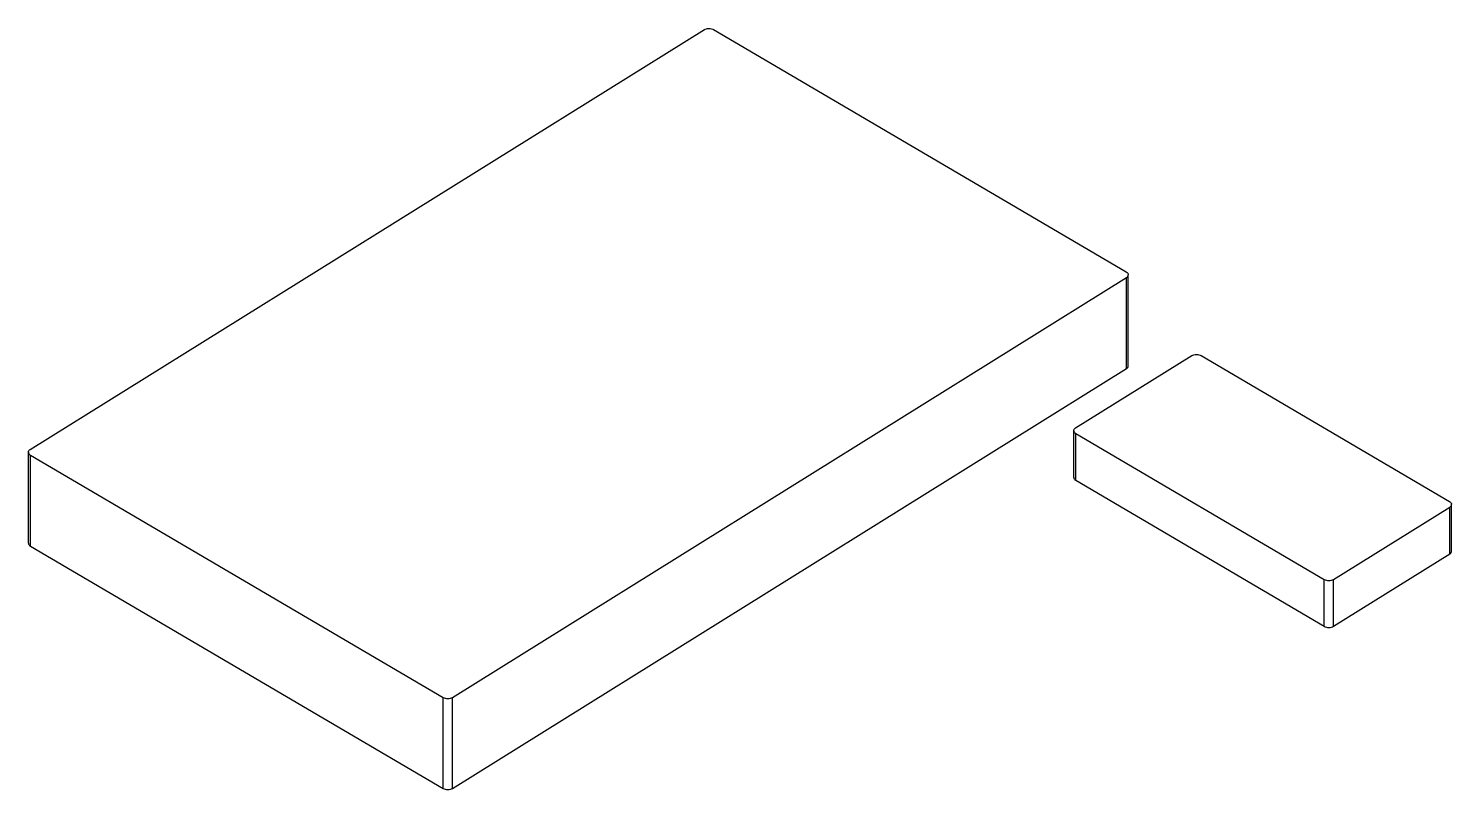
# Model space of a CAD drawing. Header units: millimetres. Extents: x -40.2 to 46.9, y 8.6 to 55.2.
import ezdxf

# ---------------------------------------------------------------- set-up
doc = ezdxf.new("R2010")
doc.units = ezdxf.units.MM
doc.layers.add('VISIBLE', color=7, linetype='Continuous')

msp = doc.modelspace()

# ---------------------------------------------------------------- linework, layer by layer
at = {"layer": 'VISIBLE'}
for p, q in [((-40.094, 29.402), (1.151, 55.103)), ((1.151, 55.103), (1.206, 55.131)), ((1.206, 55.131), (1.273, 55.155)), ((1.206, 55.131), (1.273, 55.155)), ((1.273, 55.155), (1.35, 55.17)), ((1.273, 55.155), (1.35, 55.17)), ((1.35, 55.17), (1.432, 55.176)), ((1.35, 55.17), (1.432, 55.176)), ((1.432, 55.176), (1.514, 55.172)), ((1.514, 55.172), (1.591, 55.158)), ((1.591, 55.158), (1.659, 55.135)), ((1.659, 55.135), (1.716, 55.108)), ((1.716, 55.108), (26.967, 40.266)), ((26.967, 40.266), (27.015, 40.232)), ((27.015, 40.232), (27.053, 40.192)), ((27.015, 40.232), (27.053, 40.192)), ((27.053, 40.192), (27.079, 40.145)), ((27.053, 40.192), (27.079, 40.145)), ((27.079, 40.145), (27.088, 40.096)), ((27.079, 40.145), (27.088, 40.096)), ((27.081, 40.046), (27.088, 40.096)), ((27.088, 34.523), (27.088, 40.096)), ((-14.27, 14.223), (26.975, 39.924)), ((26.975, 39.924), (27.021, 39.958)), ((26.975, 34.351), (26.975, 39.924)), ((27.021, 39.958), (27.058, 39.999)), ((27.058, 39.999), (27.081, 40.046)), ((23.866, 30.719), (30.973, 35.147)), ((30.973, 35.147), (31.028, 35.176)), ((31.028, 35.176), (31.095, 35.199)), ((31.028, 35.176), (31.095, 35.199)), ((31.095, 35.199), (31.172, 35.214)), ((31.095, 35.199), (31.172, 35.214)), ((31.172, 35.214), (31.254, 35.22)), ((31.172, 35.214), (31.254, 35.22)), ((31.254, 35.22), (31.336, 35.216)), ((31.336, 35.216), (31.413, 35.202)), ((31.413, 35.202), (31.481, 35.18)), ((31.481, 35.18), (31.538, 35.152)), ((31.538, 35.152), (46.746, 26.213)), ((-14.27, 8.65), (26.975, 34.351)), ((26.975, 34.351), (27.021, 34.386)), ((27.021, 34.386), (27.058, 34.427)), ((27.058, 34.427), (27.081, 34.474)), ((27.081, 34.474), (27.088, 34.523)), ((23.753, 30.546), (23.76, 30.596)), ((23.753, 27.681), (23.753, 30.546)), ((23.753, 30.546), (23.763, 30.497)), ((23.753, 30.546), (23.763, 30.497)), ((23.76, 30.596), (23.784, 30.643)), ((23.763, 30.497), (23.788, 30.451)), ((23.763, 30.497), (23.788, 30.451)), ((23.784, 30.643), (23.82, 30.684)), ((23.82, 30.684), (23.866, 30.719)), ((23.788, 30.451), (23.827, 30.41)), ((23.827, 30.41), (23.874, 30.376)), ((23.874, 27.51), (23.874, 30.376)), ((23.874, 30.376), (39.082, 21.438)), ((-40.207, 29.23), (-40.2, 29.279)), ((-40.207, 23.657), (-40.207, 29.23)), ((-40.207, 29.23), (-40.198, 29.18)), ((-40.2, 29.279), (-40.177, 29.326)), ((-40.198, 29.18), (-40.172, 29.134)), ((-40.177, 29.326), (-40.14, 29.367)), ((-40.172, 29.134), (-40.134, 29.093)), ((-40.14, 29.367), (-40.094, 29.402)), ((-40.134, 29.093), (-40.086, 29.06)), ((-40.086, 23.487), (-40.086, 29.06)), ((-40.086, 29.06), (-14.835, 14.218)), ((23.753, 27.681), (23.763, 27.631)), ((23.763, 27.631), (23.788, 27.585)), ((23.788, 27.585), (23.827, 27.544)), ((23.827, 27.544), (23.874, 27.51)), ((23.874, 27.51), (39.082, 18.572)), ((46.746, 26.213), (46.794, 26.18)), ((46.794, 26.18), (46.832, 26.139)), ((46.794, 26.18), (46.832, 26.139)), ((46.832, 26.139), (46.858, 26.093)), ((46.832, 26.139), (46.858, 26.093)), ((39.648, 21.443), (46.754, 25.871)), ((46.754, 25.871), (46.8, 25.905)), ((46.754, 23.005), (46.754, 25.871)), ((46.8, 25.905), (46.837, 25.947)), ((46.837, 25.947), (46.86, 25.993)), ((46.858, 26.093), (46.867, 26.043)), ((46.858, 26.093), (46.867, 26.043)), ((46.86, 25.993), (46.867, 26.043)), ((46.867, 23.177), (46.867, 26.043)), ((-40.207, 23.657), (-40.198, 23.608)), ((-40.198, 23.608), (-40.172, 23.561)), ((-40.172, 23.561), (-40.134, 23.521)), ((-40.134, 23.521), (-40.086, 23.487)), ((-40.086, 23.487), (-14.835, 8.645)), ((39.648, 18.577), (46.754, 23.005)), ((46.754, 23.005), (46.8, 23.039)), ((46.8, 23.039), (46.837, 23.081)), ((46.837, 23.081), (46.86, 23.127)), ((46.86, 23.127), (46.867, 23.177)), ((39.082, 18.572), (39.082, 21.438)), ((39.082, 21.438), (39.139, 21.41)), ((39.139, 21.41), (39.208, 21.388)), ((39.208, 21.388), (39.285, 21.374)), ((39.285, 21.374), (39.367, 21.369)), ((39.367, 21.369), (39.449, 21.375)), ((39.449, 21.375), (39.525, 21.391)), ((39.525, 21.391), (39.592, 21.414)), ((39.592, 21.414), (39.648, 21.443)), ((39.648, 18.577), (39.648, 21.443)), ((39.082, 18.572), (39.139, 18.544)), ((39.139, 18.544), (39.208, 18.522)), ((39.208, 18.522), (39.285, 18.508)), ((39.208, 18.522), (39.285, 18.508)), ((39.285, 18.508), (39.367, 18.503)), ((39.285, 18.508), (39.367, 18.503)), ((39.367, 18.503), (39.449, 18.509)), ((39.449, 18.509), (39.525, 18.525)), ((39.525, 18.525), (39.592, 18.548)), ((39.592, 18.548), (39.648, 18.577)), ((-14.835, 8.645), (-14.835, 14.218)), ((-14.835, 14.218), (-14.778, 14.19)), ((-14.778, 14.19), (-14.71, 14.168)), ((-14.71, 14.168), (-14.633, 14.154)), ((-14.633, 14.154), (-14.551, 14.15)), ((-14.551, 14.15), (-14.469, 14.155)), ((-14.469, 14.155), (-14.392, 14.171)), ((-14.392, 14.171), (-14.325, 14.194)), ((-14.325, 14.194), (-14.27, 14.223)), ((-14.27, 8.65), (-14.27, 14.223)), ((-14.835, 8.645), (-14.778, 8.618)), ((-14.778, 8.618), (-14.71, 8.595)), ((-14.71, 8.595), (-14.633, 8.581)), ((-14.633, 8.581), (-14.551, 8.577)), ((-14.551, 8.577), (-14.469, 8.583)), ((-14.469, 8.583), (-14.392, 8.598)), ((-14.392, 8.598), (-14.325, 8.622)), ((-14.325, 8.622), (-14.27, 8.65))]:
    msp.add_line(p, q, dxfattribs=at)

doc.saveas('drawing.dxf')
